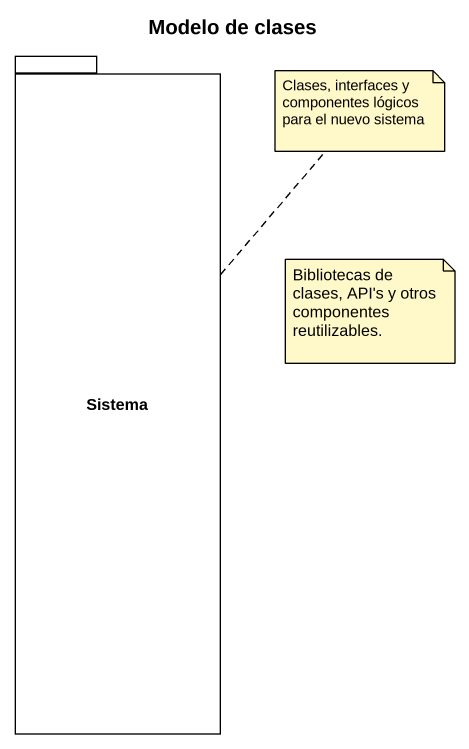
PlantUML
@startuml
title Modelo de clases
package Sistema {
}
note top of Sistema : Clases, interfaces y componentes lógicos para el nuevo sistema
note as N2
  Bibliotecas de clases, API's y otros componentes reutilizables.
end note
@enduml
